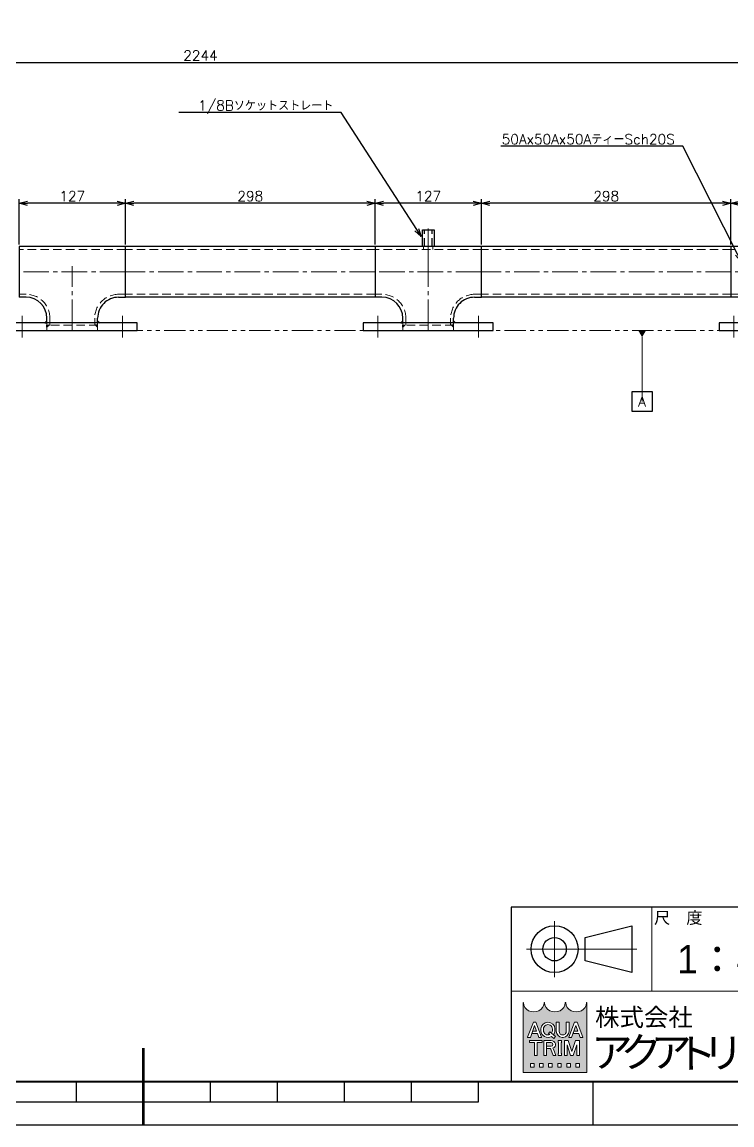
# Model space of a CAD drawing. Header units: millimetres. Extents: x -10 to 7117, y -19 to 2370.
# Drawn here: x 5361 to 6208, y 24 to 1341 of the extents above; entities that cross this region are included whole.
import ezdxf
from ezdxf import colors
from ezdxf.entities.mleader import LeaderData, LeaderLine
from ezdxf.enums import TextEntityAlignment as Align
from ezdxf.math import Vec2, Vec3

# ---------------------------------------------------------------- set-up
doc = ezdxf.new("R2010")
doc.units = ezdxf.units.MM
doc.header["$LTSCALE"] = 1.6
doc.header["$PDMODE"] = 99
doc.header["$PDSIZE"] = 1
for name, pattern in [('CENTER2', [28.575000000000003, 19.05, -3.175, 3.175, -3.175]), ('HIDDEN', [9.524999999999999, 6.35, -3.175]), ('PHANTOM2', [31.750000000000004, 15.875, -3.175, 3.175, -3.175, 3.175, -3.175])]:
    doc.linetypes.add(name, pattern=pattern)
for name, color, linetype, lineweight in [('04_HIDDEN', 2, 'HIDDEN', 13), ('05_CENTER', 4, 'CENTER2', 13), ('06_PHANTOM', 2, 'PHANTOM2', 13), ('08_DIM', 3, 'Continuous', 13), ('99_図枠', 7, 'Continuous', 40)]:
    doc.layers.add(name, color=color, linetype=linetype, lineweight=lineweight)
doc.layers.add('10_DRAFT', color=8, linetype='Continuous', lineweight=0, plot=False)
doc.styles.add('KSS_TXT', font='txt.shx', dxfattribs={"bigfont": 'extfont2.shx'})
doc.styles.add('MS_G', font='MS Gothic.ttf')
doc.styles.get("Standard").update_dxf_attribs({"font": 'txt.shx', "bigfont": 'extfont2.shx'})
doc.styles.add('表題用', font='MS PGothic.ttf')
doc.dimstyles.new('KSS_DIM', dxfattribs={"dimscale": 4, "dimtxt": 3, "dimasz": 2.5, "dimexe": 1.25, "dimexo": 0.625, "dimtad": 1, "dimdsep": 46, "dimtxsty": 'KSS_TXT', "dimblk": 'OPEN30', "dimcen": 0, "dimazin": 2, "dimtfac": 0.75, "dimtmove": 0, "dimatfit": 3, "dimldrblk": 'OPEN30', "dimfxl": 1.25, "dimtolj": 1, "dimarcsym": 0})

# ---------------------------------------------------------------- blocks, each defined once
blk = doc.blocks.new('A$C26503DA7')
at = {"color": 0}
for p, q in [((-93.75000000030195, 60), (-93.75000000030195, 55.25000000465297)), ((-33.25000000030195, 60), (-33.25000000030195, 55.25000000465297)), ((-127, 30.25000000465297), (-127, -30.24999999534703)), ((-118.750000000302, 30.25000000465297), (-127, 30.25000000465297)), ((-8.250000000301952, 30.25000000465297), (-6.039044819772243e-10, 30.25000000465297)), ((0, -30.24999999534703), (0, 30.25000000465297)), ((-127, -30.24999999534703), (0, -30.24999999534703))]:
    blk.add_line(p, q, dxfattribs=at)
for centre, start, end in [((-118.750000000302, 55.25000000465297), 270, 0), ((-8.250000000301952, 55.25000000465297), 180, 270)]:
    blk.add_arc(centre, 25, start, end, dxfattribs=at)
at = {"layer": '04_HIDDEN'}
for p, q in [((-93.75000000030195, 63.5), (-33.25000000030195, 63.5)), ((-90.25000000030195, 63.5), (-90.25000000030195, 55.25000000465297)), ((-36.75000000030195, 63.5), (-36.75000000030195, 55.25000000465297)), ((-118.750000000302, 26.75000000465297), (-127, 26.75000000465297)), ((-8.250000000301952, 26.75000000465297), (-6.039044819772243e-10, 26.75000000465297)), ((-127, -26.74999999534703), (0, -26.74999999534703))]:
    blk.add_line(p, q, dxfattribs=at)
for centre, start, end in [((-118.750000000302, 55.25000000465297), 270, 0), ((-8.250000000301952, 55.25000000465297), 180, 270)]:
    blk.add_arc(centre, 28.5, start, end, dxfattribs=at)
at = {"layer": '05_CENTER'}
for p, q in [((-63.50000000030195, 63.5), (-63.50000000030195, -6.783963427689741)), ((-127, 0), (0, 0))]:
    blk.add_line(p, q, dxfattribs=at)
at = {"layer": '10_DRAFT'}
for p, q in [((-93.75000000030195, 60), (-93.75000000030195, 63.5)), ((-33.25000000030195, 60), (-33.25000000030195, 63.5))]:
    blk.add_line(p, q, dxfattribs=at)
blk = doc.blocks.new('A$C321C7B51')
at = {"color": 0}
blk.add_lwpolyline([(10, 77.5), (1, 77.5), (1.000000000000114, -77.5), (10.00000000000011, -77.5)], close=True, dxfattribs=at)
at = {"layer": '04_HIDDEN'}
for p, q in [((10, 30.25), (1, 30.25)), ((10.00000000000011, -30.25), (1.000000000000114, -30.25))]:
    blk.add_line(p, q, dxfattribs=at)
at = {"layer": '05_CENTER'}
for p, q in [((-7.549176968354004, 60), (18.33725314716139, 60)), ((10, 0), (1, 0)), ((-7.549176968353891, -60), (18.3372531471615, -60))]:
    blk.add_line(p, q, dxfattribs=at)
blk = doc.blocks.new('_Open30')
at = {"color": 0, "linetype": 'ByBlock', "lineweight": -2}
for p, q in [((-1, 0.26794919), (0, 0)), ((0, 0), (-1, -0.26794919)), ((0, 0), (-1, 0))]:
    blk.add_line(p, q, dxfattribs=at)
blk = doc.blocks.new('*D283')
at = {"layer": '08_DIM', "color": 0, "lineweight": -2, "transparency": 16777216}
for p, q in [((6207.256915185784, 1075.380638257154), (6207.256915185784, 1129.521128497614)), ((6324.256915183456, 1124.521128497614), (6217.256915185784, 1124.521128497614)), ((6334.256915183456, 1075.380638252203), (6334.256915183456, 1129.521128497614))]:
    blk.add_line(p, q, dxfattribs=at)
at = {"layer": 'Defpoints', "color": 0, "transparency": 16777216}
for p in [(6207.256915185784, 1124.521128497614), (6207.256915185784, 1072.880638257154), (6334.256915183456, 1072.880638252203)]:
    blk.add_point(p, dxfattribs=at)
at = {"layer": '08_DIM', "color": 0, "lineweight": -2, "transparency": 16777216, "xscale": 10, "yscale": 10, "zscale": 10, "rotation": 180}
blk.add_blockref('_Open30', (6207.256915185784, 1124.521128497614), dxfattribs=at)
at = {"layer": '08_DIM', "color": 0, "lineweight": -2, "transparency": 16777216, "xscale": 10, "yscale": 10, "zscale": 10}
blk.add_blockref('_Open30', (6334.256915183456, 1124.521128497614), dxfattribs=at)
at = {"layer": '08_DIM', "color": 0, "transparency": 16777216, "insert": (6270.75691518462, 1133.021128497614), "char_height": 12, "attachment_point": 5, "style": 'KSS_TXT'}
blk.add_mtext('\\A1;127', dxfattribs=at)
blk = doc.blocks.new('*D271')
at = {"layer": '08_DIM', "color": 0, "lineweight": -2, "transparency": 16777216}
for p, q in [((4451.756914736839, 1075.380638243431), (4451.756914736839, 1297.37748507761)), ((4461.756914736839, 1292.37748507761), (6685.756915186084, 1292.37748507761)), ((6695.756915186084, 994.3306382565579), (6695.756915186084, 1297.37748507761))]:
    blk.add_line(p, q, dxfattribs=at)
at = {"layer": 'Defpoints', "color": 0, "transparency": 16777216}
for p in [(6695.756915186084, 1292.37748507761), (4451.756914736839, 1072.880638243431), (6695.756915186084, 991.8306382565579)]:
    blk.add_point(p, dxfattribs=at)
at = {"layer": '08_DIM', "color": 0, "lineweight": -2, "transparency": 16777216, "xscale": 10, "yscale": 10, "zscale": 10, "rotation": 180}
blk.add_blockref('_Open30', (4451.756914736839, 1292.37748507761), dxfattribs=at)
at = {"layer": '08_DIM', "color": 0, "lineweight": -2, "transparency": 16777216, "xscale": 10, "yscale": 10, "zscale": 10}
blk.add_blockref('_Open30', (6695.756915186084, 1292.37748507761), dxfattribs=at)
at = {"layer": '08_DIM', "color": 0, "transparency": 16777216, "insert": (5573.756914961462, 1300.87748507761), "char_height": 12, "attachment_point": 5, "style": 'KSS_TXT'}
blk.add_mtext('\\A1;2244', dxfattribs=at)
blk = doc.blocks.new('*D295')
at = {"layer": '08_DIM', "color": 0, "lineweight": -2, "transparency": 16777216}
for p, q in [((5909.256915188109, 1075.380638252799), (5909.256915188109, 1129.521128497614)), ((6197.256915183456, 1124.521128497614), (5919.256915188109, 1124.521128497614)), ((6207.256915183456, 1075.380638252203), (6207.256915183456, 1129.521128497614))]:
    blk.add_line(p, q, dxfattribs=at)
at = {"layer": 'Defpoints', "color": 0, "transparency": 16777216}
for p in [(5909.256915188109, 1124.521128497614), (5909.256915188109, 1072.880638252799), (6207.256915183456, 1072.880638252203)]:
    blk.add_point(p, dxfattribs=at)
at = {"layer": '08_DIM', "color": 0, "lineweight": -2, "transparency": 16777216, "xscale": 10, "yscale": 10, "zscale": 10, "rotation": 180}
blk.add_blockref('_Open30', (5909.256915188109, 1124.521128497614), dxfattribs=at)
at = {"layer": '08_DIM', "color": 0, "lineweight": -2, "transparency": 16777216, "xscale": 10, "yscale": 10, "zscale": 10}
blk.add_blockref('_Open30', (6207.256915183456, 1124.521128497614), dxfattribs=at)
at = {"layer": '08_DIM', "color": 0, "transparency": 16777216, "insert": (6058.256915185782, 1133.021128497614), "char_height": 12, "attachment_point": 5, "style": 'KSS_TXT'}
blk.add_mtext('\\A1;298', dxfattribs=at)
blk = doc.blocks.new('*D296')
at = {"layer": '08_DIM', "color": 0, "lineweight": -2, "transparency": 16777216}
for p, q in [((5782.256915183456, 1075.380638252203), (5782.256915183456, 1129.521128497614)), ((5899.256915183456, 1124.521128497614), (5792.256915183456, 1124.521128497614)), ((5909.256915183456, 1075.380638252203), (5909.256915183456, 1129.521128497614))]:
    blk.add_line(p, q, dxfattribs=at)
at = {"layer": 'Defpoints', "color": 0, "transparency": 16777216}
for p in [(5782.256915183456, 1124.521128497614), (5782.256915183456, 1072.880638252203), (5909.256915183456, 1072.880638252203)]:
    blk.add_point(p, dxfattribs=at)
at = {"layer": '08_DIM', "color": 0, "lineweight": -2, "transparency": 16777216, "xscale": 10, "yscale": 10, "zscale": 10, "rotation": 180}
blk.add_blockref('_Open30', (5782.256915183456, 1124.521128497614), dxfattribs=at)
at = {"layer": '08_DIM', "color": 0, "lineweight": -2, "transparency": 16777216, "xscale": 10, "yscale": 10, "zscale": 10}
blk.add_blockref('_Open30', (5909.256915183456, 1124.521128497614), dxfattribs=at)
at = {"layer": '08_DIM', "color": 0, "transparency": 16777216, "insert": (5845.756915183456, 1133.021128497614), "char_height": 12, "attachment_point": 5, "style": 'KSS_TXT'}
blk.add_mtext('\\A1;127', dxfattribs=at)
blk = doc.blocks.new('*D297')
at = {"layer": '08_DIM', "color": 0, "lineweight": -2, "transparency": 16777216}
for p, q in [((5484.256915183456, 1075.380638252203), (5484.256915183456, 1129.521128497614)), ((5772.256915183456, 1124.521128497614), (5494.256915183456, 1124.521128497614)), ((5782.256915183456, 1075.380638252203), (5782.256915183456, 1129.521128497614))]:
    blk.add_line(p, q, dxfattribs=at)
at = {"layer": 'Defpoints', "color": 0, "transparency": 16777216}
for p in [(5484.256915183456, 1124.521128497614), (5484.256915183456, 1072.880638252203), (5782.256915183456, 1072.880638252203)]:
    blk.add_point(p, dxfattribs=at)
at = {"layer": '08_DIM', "color": 0, "lineweight": -2, "transparency": 16777216, "xscale": 10, "yscale": 10, "zscale": 10, "rotation": 180}
blk.add_blockref('_Open30', (5484.256915183456, 1124.521128497614), dxfattribs=at)
at = {"layer": '08_DIM', "color": 0, "lineweight": -2, "transparency": 16777216, "xscale": 10, "yscale": 10, "zscale": 10}
blk.add_blockref('_Open30', (5782.256915183456, 1124.521128497614), dxfattribs=at)
at = {"layer": '08_DIM', "color": 0, "transparency": 16777216, "insert": (5633.256915183456, 1133.021128497614), "char_height": 12, "attachment_point": 5, "style": 'KSS_TXT'}
blk.add_mtext('\\A1;298', dxfattribs=at)
blk = doc.blocks.new('*D298')
at = {"layer": '08_DIM', "color": 0, "lineweight": -2, "transparency": 16777216}
for p, q in [((5357.256915185784, 1075.380638257154), (5357.256915185784, 1129.521128497614)), ((5474.256915183456, 1124.521128497614), (5367.256915185784, 1124.521128497614)), ((5484.256915183456, 1075.380638252203), (5484.256915183456, 1129.521128497614))]:
    blk.add_line(p, q, dxfattribs=at)
at = {"layer": 'Defpoints', "color": 0, "transparency": 16777216}
for p in [(5357.256915185784, 1124.521128497614), (5357.256915185784, 1072.880638257154), (5484.256915183456, 1072.880638252203)]:
    blk.add_point(p, dxfattribs=at)
at = {"layer": '08_DIM', "color": 0, "lineweight": -2, "transparency": 16777216, "xscale": 10, "yscale": 10, "zscale": 10, "rotation": 180}
blk.add_blockref('_Open30', (5357.256915185784, 1124.521128497614), dxfattribs=at)
at = {"layer": '08_DIM', "color": 0, "lineweight": -2, "transparency": 16777216, "xscale": 10, "yscale": 10, "zscale": 10}
blk.add_blockref('_Open30', (5484.256915183456, 1124.521128497614), dxfattribs=at)
at = {"layer": '08_DIM', "color": 0, "transparency": 16777216, "insert": (5420.75691518462, 1133.021128497614), "char_height": 12, "attachment_point": 5, "style": 'KSS_TXT'}
blk.add_mtext('\\A1;127', dxfattribs=at)
blk = doc.blocks.new('AM_DATUM')
at = {"transparency": 16777216}
blk.add_lwpolyline([(3, -3), (-3, -3), (-3, 3), (3, 3)], close=True, dxfattribs=at)
blk.add_attdef('DATUM', text='', height=3, dxfattribs=at).set_placement((0, 0), align=Align.MIDDLE)
blk = doc.blocks.new('_DatumFilled')
at = {"color": 0, "linetype": 'ByBlock'}
blk.add_solid([(0, 0.57735027), (-1, 0), (0, -0.57735027)], dxfattribs=at)
blk = doc.blocks.new('A$C73CF5400')
at = {"color": 0}
blk.add_lwpolyline([(-7, 1.818989403545856e-12), (7, -1.818989403545856e-12), (7, -20), (-7, -20.00000000000182)], close=True, dxfattribs=at)
at = {"layer": '04_HIDDEN'}
for p, q in [((-5.499999999126885, 3.695281333262756), (-5.499999999126885, 0.1868285310920328)), ((-4.863999999128282, 7.457856554538012e-10), (-4.863999999128282, -19.99999999999818)), ((-4.282999999126332, 7.439666660502553e-10), (-4.282999999126332, -19.99999999999818)), ((4.283000000872562, 7.47604644857347e-10), (4.283000000872562, -20.00000000000182)), ((4.864000000874512, 7.457856554538012e-10), (4.864000000870874, -20.00000000000182)), ((5.499999999126885, 3.695281333262756), (5.499999999126885, 0.1868285310902138))]:
    blk.add_line(p, q, dxfattribs=at)
at = {"layer": '05_CENTER'}
blk.add_line((0, -21.57213988699004), (0, 4.359052248843), dxfattribs=at)

msp = doc.modelspace()

# ---------------------------------------------------------------- hatches: boundary and pattern name
at = {"layer": '99_図枠', "lineweight": 5}
h = msp.add_hatch(color=256, dxfattribs=at)
h.dxf.hatch_style = 1
edge = h.paths.add_edge_path()
edge.add_arc((6035.095111839559, 170.1623625213106), 0.3622812877924644, 90, 180)
edge.add_ellipse((6022.415266766822, 170.1623625213106), major_axis=(-12.31756378494379, 0), ratio=0.8823529411764706, start_angle=360, end_angle=540, ccw=False)
edge.add_arc((6009.735421694086, 170.1623625213106), 0.3622812877924644, 3.187317984128254, 180.000000000026)
edge.add_ellipse((5997.055576621349, 170.1623625213106), major_axis=(-12.31756378494379, 0), ratio=0.8823529411764706, start_angle=360, end_angle=540, ccw=False)
edge.add_arc((5984.375731548613, 170.1623625213106), 0.3622812877924644, 3.187317984128254, 180)
edge.add_ellipse((5971.695886475873, 170.1623625213106), major_axis=(-12.31756378494379, 0), ratio=0.8823529411764706, start_angle=360, end_angle=540, ccw=False)
edge.add_arc((5959.01604140314, 170.1623625213106), 0.3622812877924645, 3.187317984128254, 90)
edge.add_line((5959.01604140314, 170.5246438091053), (5959.01604140314, 86.83766632904519))
edge.add_line((5959.01604140314, 86.83766632904371), (6035.095111839557, 86.83766632904371))
edge.add_line((6035.095111839559, 86.83766632904371), (6035.095111839559, 170.5246438091012))
h.paths.add_polyline_path([(5971.28387890964, 147.0436642723525), (5974.287628921678, 147.0436642723525), (5981.118223534884, 129.0165473917968), (5981.118223534884, 128.9295998827274), (5977.866309665926, 128.9295998827274), (5976.165828567673, 133.7051031783085), (5969.478135521202, 133.7051031783085), (5970.458555505125, 136.4584409655308), (5975.185408583753, 136.4584409655308), (5972.785753915661, 143.1974507596024), (5967.705198165399, 128.9295998827274), (5964.453284296435, 128.9295998827274), (5964.453284296435, 129.0165473917968)], flags=16)
edge = h.paths.add_edge_path(flags=16)
edge.add_ellipse((5988.678091402862, 139.073475940917), major_axis=(-8.332469619226682, 0), ratio=0.9565217391304344, start_angle=180, end_angle=360, ccw=False)
edge.add_line((5997.010561022087, 139.073475940917), (5997.010561022087, 136.8997882141617))
edge.add_ellipse((5988.678091402862, 136.8997882141612), major_axis=(-8.332469619226682, 0), ratio=0.9565217391304344, start_angle=142.105255317713, end_angle=180, ccw=False)
edge.add_line((5995.253580022387, 132.0043963578137), (5992.918987364186, 133.9281267600143))
edge.add_ellipse((5988.678091402862, 137.1129475793059), major_axis=(5.313166780997236, 0), ratio=0.9950358206786512, start_angle=-37.0427632869818, end_angle=0)
edge.add_line((5993.991251513968, 137.1127423424205), (5993.991251513968, 138.8603165757722))
edge.add_ellipse((5988.678091402862, 138.8603165757722), major_axis=(5.313160111105776, 0), ratio=0.994718262525732, start_angle=360, end_angle=540)
edge.add_line((5983.364931291753, 138.8603165757722), (5983.364931291753, 137.1127612596987))
edge.add_ellipse((5988.678091402862, 137.1129475793059), major_axis=(5.313166780997236, 0), ratio=0.9950358206786512, start_angle=-180, end_angle=-65.75794872216291)
edge.add_line((5990.859637083433, 132.2923507757132), (5989.380361167013, 133.7320404564595))
edge.add_line((5989.38036116701, 133.7320404564562), (5990.985070833844, 135.4360186348611))
edge.add_line((5990.98507083384, 135.436018634864), (5997.694747193033, 129.9071704412573))
edge.add_line((5997.694747193034, 129.9071704412545), (5995.598035436197, 127.6807545643483))
edge.add_line((5995.598035436195, 127.6807545643514), (5993.079265819042, 130.1321205236904))
edge.add_ellipse((5988.678091402862, 136.8997882141612), major_axis=(-8.332469619226682, 0), ratio=0.9565217391304344, start_angle=0, end_angle=121.88362473889401, ccw=False)
edge.add_line((5980.345621783634, 136.8997882141612), (5980.345621783634, 139.0734759409165))
h.paths.add_polyline_path([(5981.657015644747, 125.3067870048035), (5981.657015644747, 122.7708179902547), (5976.222796327866, 122.7708179902547, 0.4142135623730951), (5975.860515040069, 122.4085367024618), (5975.860515040069, 107.1927226151784), (5972.59998344994, 107.1927226151784), (5972.59998344994, 122.4085367024618, 0.4142135623730951), (5972.237702162145, 122.7708179902547), (5966.80348284526, 122.7708179902547), (5966.80348284526, 125.3067870048035)], flags=16)
edge = h.paths.add_edge_path(flags=16)
edge.add_line((5983.721960123314, 125.3067870048035), (5992.054429742541, 125.3067870048035))
edge.add_ellipse((5992.054429742539, 120.541730419387), major_axis=(-5.847984615581191, 1.1e-15), ratio=0.8148203011203053, start_angle=111.3869747349855, end_angle=270, ccw=False)
edge.add_arc((5992.951233295982, 114.0840345525176), 2.368667060958109, 22.272952259934925, 58.5531130129101, ccw=False)
edge.add_line((5995.143171137113, 114.9818052060036), (5998.264695645911, 107.3376351302962))
edge.add_line((5998.264695645912, 107.3376351302959), (5998.264695645912, 107.1927226151786))
edge.add_line((5998.264695645912, 107.1927226151784), (5994.750567154326, 107.1927226151784))
edge.add_line((5994.750567154328, 107.1927226151784), (5991.99290544541, 114.8687186551491))
edge.add_arc((5990.648621708699, 114.3275486828043), 1.449125151169871, 21.92829786654815, 90)
edge.add_line((5990.648621708699, 115.7766738339706), (5987.091176099781, 115.7766738339706))
edge.add_line((5987.091176099782, 115.7766738339706), (5987.091176099782, 118.312642848519))
edge.add_line((5987.091176099782, 118.3126428485193), (5992.48916728789, 118.3126428485193))
edge.add_arc((5992.411440467176, 120.541730419387), 2.230442300812675, 271.9970571044072, 448.0029428955928)
edge.add_line((5992.489167287895, 122.7708179902547), (5986.982491713447, 122.7708179902547))
edge.add_line((5986.982491713445, 122.7708179902547), (5986.982491713445, 107.1927226151792))
edge.add_line((5986.982491713445, 107.1927226151784), (5983.721960123314, 107.1927226151784))
edge.add_line((5983.721960123314, 107.1927226151784), (5983.721960123314, 125.3067870048023))
h.paths.add_polyline_path([(5998.685243976755, 147.0436642723525), (6001.94577556689, 147.0436642723525), (6001.94577556689, 136.8997882141612, 0.175030561155744), (6003.384129385589, 132.748105110988, 0.2571496110314638), (6009.20217265521, 132.748105110988, 0.1750305611562702), (6010.64052647391, 136.8997882141739), (6010.64052647391, 147.0436642723525), (6013.901058064041, 147.0436642723525), (6013.901058064041, 136.2444127838808, -0.3793912406243967), (6006.83657295209, 128.9295998827274), (6005.749729088708, 128.9295998827274, -0.3793912406243716), (5998.685243976755, 136.2444127838808)], flags=16)
h.paths.add_polyline_path([(6001.012048243467, 125.3067870048035), (6004.997142409187, 125.3067870048035), (6004.997142409187, 122.7708179902547, 0.4142135623730951), (6004.634861121393, 122.4085367024618), (6004.634861121393, 110.0909729175182, 0.4142135623730951), (6004.997142409187, 109.7286916297271), (6004.997142409187, 107.1927226151784), (6001.012048243467, 107.1927226151784), (6001.012048243467, 109.7286916297271, 0.4142135623730951), (6001.374329531262, 110.0909729175182), (6001.374329531262, 122.4085367024618, 0.4142135623730951), (6001.012048243467, 122.7708179902547)], flags=16)
h.paths.add_polyline_path([(6008.261204226988, 125.3067870048035), (6012.992449077947, 125.3067870048035), (6017.318236421799, 112.1508280744911), (6021.644023765655, 125.3067870048035), (6026.378271004241, 125.3067870048035), (6026.378271004241, 107.1927226151784), (6023.11773941411, 107.1927226151784), (6023.11773941411, 119.8725676879167), (6018.94850221687, 107.1927226151784), (6015.687970626734, 107.1927226151784), (6011.518733429491, 119.8725676879167), (6011.521735817123, 107.1927226151784), (6008.261204226988, 107.1927226151784)], flags=16)
h.paths.add_polyline_path([(6020.548086896606, 147.0436642723525), (6023.551836908642, 147.0436642723525), (6030.38243152185, 129.0165473917968), (6030.38243152185, 128.9295998827274), (6027.130517652888, 128.9295998827274), (6025.430036554637, 133.7051031783085), (6018.742343508167, 133.7051031783085), (6019.722763492087, 136.4584409655308), (6024.449616570711, 136.4584409655308), (6022.049961902621, 143.1974507596024), (6016.969406152357, 128.9295998827274), (6013.717492283393, 128.9295998827274), (6013.717492283393, 129.0165473917968)], flags=16)
h.paths.add_polyline_path([(5967.710792310159, 97.70610496281734), (5972.058167763667, 97.70610496281734), (5972.058167763667, 93.35872950930934), (5967.710792310159, 93.35872950930934)], flags=16)
h.paths.add_polyline_path([(5978.579230943933, 97.70610496281734), (5982.926606397443, 97.70610496281734), (5982.926606397443, 93.35872950930934), (5978.579230943933, 93.35872950930934)], flags=16)
h.paths.add_polyline_path([(5989.447669577707, 97.70610496281734), (5993.795045031215, 97.70610496281734), (5993.795045031215, 93.35872950930934), (5989.447669577707, 93.35872950930934)], flags=16)
h.paths.add_polyline_path([(6000.316108211482, 97.70610496281734), (6004.663483664994, 97.70610496281734), (6004.663483664994, 93.35872950930934), (6000.316108211482, 93.35872950930934)], flags=16)
h.paths.add_polyline_path([(6011.184546845256, 97.70610496281734), (6015.531922298762, 97.70610496281734), (6015.531922298762, 93.35872950930934), (6011.184546845256, 93.35872950930934)], flags=16)
h.paths.add_polyline_path([(6022.052985479027, 97.70610496281734), (6026.400360932535, 97.70610496281734), (6026.400360932535, 93.35872950930934), (6022.052985479027, 93.35872950930934)], flags=16)

# ---------------------------------------------------------------- linework, layer by layer
at = {"color": 0}
for p, q in [((5782.256915185784, 1072.880638257154), (5484.256915188109, 1072.880638252799)), ((6207.256915185784, 1072.880638257154), (5909.256915188109, 1072.880638252799)), ((5782.256915181131, 1012.380638256557), (5484.256915183456, 1012.380638252203)), ((6207.256915181131, 1012.380638256557), (5909.256915183456, 1012.380638252203))]:
    msp.add_line(p, q, dxfattribs=at)
at = {"color": 3}
for points in [[(5390.506915183758, 981.6306382568555), (5390.506915183758, 984.1306382568555), (5390.506915183758, 984.1306382568555), (5388.006915183758, 981.6306382568555)], [(5390.506915183758, 979.1306382568519), (5393.006915183758, 979.1306382568519), (5393.006915183758, 979.1306382568519), (5390.506915183758, 976.6306382568519)], [(5451.006915183758, 979.1306382568519), (5448.506915183758, 979.1306382568519), (5448.506915183758, 979.1306382568519), (5451.006915183758, 976.6306382568519)], [(5451.006915183758, 981.6306382568555), (5451.006915183758, 984.1306382568555), (5451.006915183758, 984.1306382568555), (5453.506915183758, 981.6306382568555)], [(5815.506915183758, 981.6306382568555), (5815.506915183758, 984.1306382568555), (5815.506915183758, 984.1306382568555), (5813.006915183758, 981.6306382568555)], [(5815.506915183758, 979.1306382568519), (5818.006915183758, 979.1306382568519), (5818.006915183758, 979.1306382568519), (5815.506915183758, 976.6306382568519)], [(5876.006915183758, 979.1306382568519), (5873.506915183758, 979.1306382568519), (5873.506915183758, 979.1306382568519), (5876.006915183758, 976.6306382568519)], [(5876.006915183758, 981.6306382568555), (5876.006915183758, 984.1306382568555), (5876.006915183758, 984.1306382568555), (5878.506915183758, 981.6306382568555)]]:
    msp.add_lwpolyline(points, close=True, dxfattribs=at)
at = {"layer": '04_HIDDEN'}
for p, q in [((5782.256915181131, 1069.380638256557), (5484.256915183456, 1069.380638252203)), ((6207.256915181131, 1069.380638256557), (5909.256915183456, 1069.380638252203)), ((5782.2569151814, 1015.880638256557), (5484.256915183725, 1015.880638252203)), ((6207.2569151814, 1015.880638256557), (5909.256915183725, 1015.880638252203))]:
    msp.add_line(p, q, dxfattribs=at)
at = {"layer": '05_CENTER'}
for p, q in [((5845.756915183758, 1042.630638256855), (5845.756915183766, 1072.880638252203)), ((5782.256915183456, 1042.630638256855), (5484.256915185781, 1042.630638252501)), ((6207.256915183456, 1042.630638256855), (5909.256915185781, 1042.630638252501))]:
    msp.add_line(p, q, dxfattribs=at)
at = {"layer": '06_PHANTOM'}
msp.add_line((5073.256915183758, 972.6306382568555), (6618.256915183758, 972.6306382568555), dxfattribs=at)
at = {"layer": '99_図枠', "lineweight": 13}
for p, q in [((6112.840684235633, 184.2246313620271), (6112.840684235633, 284.2346598776694)), ((5996.629031100458, 200.6262760385962), (5996.629031100458, 267.8330152011058)), ((5963.025661519203, 234.2296456198455), (6094.638859045785, 234.2296456198455)), ((6403.657724731329, 184.2246313620271), (5944.823836329359, 184.2246313620271))]:
    msp.add_line(p, q, dxfattribs=at)
at = {"layer": '99_図枠', "lineweight": 5}
for p, q in [((5959.01604140314, 86.83766632904371), (5959.01604140314, 170.5246438091053)), ((6035.095111839559, 170.5246438091053), (6035.095111839559, 86.83766632904371)), ((5964.453284296435, 129.0165473917968), (5971.28387890964, 147.0436642723525)), ((5971.28387890964, 147.0436642723525), (5974.287628921678, 147.0436642723525)), ((5981.118223534884, 129.0165473917968), (5974.287628921678, 147.0436642723525)), ((5998.685243976755, 136.2444127838808), (5998.685243976755, 147.0436642723525)), ((6001.94577556689, 147.0436642723525), (5998.685243976755, 147.0436642723525)), ((6001.94577556689, 136.8997882141612), (6001.94577556689, 147.0436642723525)), ((6010.64052647391, 136.8997882141612), (6010.64052647391, 147.0436642723525)), ((6010.64052647391, 147.0436642723525), (6013.901058064041, 147.0436642723525)), ((6013.717492283393, 129.0165473917968), (6020.548086896606, 147.0436642723525)), ((6013.901058064041, 136.2444127838808), (6013.901058064041, 147.0436642723525)), ((6020.548086896606, 147.0436642723525), (6023.551836908642, 147.0436642723525)), ((6030.38243152185, 129.0165473917968), (6023.551836908642, 147.0436642723525)), ((5967.705198165399, 128.9295998827274), (5972.785753915661, 143.1974507596024)), ((5969.478135521202, 133.7051031783085), (5970.458555505125, 136.4584409655308)), ((5969.478135521202, 133.7051031783085), (5976.165828567673, 133.7051031783085)), ((5970.458555505125, 136.4584409655308), (5975.185408583753, 136.4584409655308)), ((5975.185408583753, 136.4584409655308), (5972.785753915661, 143.1974507596024)), ((5977.866309665926, 128.9295998827274), (5976.165828567673, 133.7051031783085)), ((5980.345621783634, 139.073475940917), (5980.345621783634, 136.8997882141612)), ((5983.364931291753, 138.8603165757722), (5983.364931291753, 137.1213663943672)), ((5989.38036116701, 133.7320404564562), (5990.98507083384, 135.436018634864)), ((5989.38036116701, 133.7320404564562), (5990.859637083433, 132.2923507757132)), ((5990.98507083384, 135.436018634864), (5997.694747193034, 129.9071704412545)), ((5992.918987364186, 133.9281267600145), (5995.253580022387, 132.0043963578137)), ((5993.991251513968, 138.8603165757722), (5993.991251513968, 137.1213663943672)), ((5997.010561022087, 139.073475940917), (5997.010561022087, 136.8997882141612)), ((6016.969406152357, 128.9295998827274), (6022.049961902621, 143.1974507596024)), ((6018.742343508167, 133.7051031783085), (6019.722763492087, 136.4584409655308)), ((6018.742343508167, 133.7051031783085), (6025.430036554637, 133.7051031783085)), ((6019.722763492087, 136.4584409655308), (6024.449616570711, 136.4584409655308)), ((6024.449616570711, 136.4584409655308), (6022.049961902621, 143.1974507596024)), ((6027.130517652888, 128.9295998827274), (6025.430036554637, 133.7051031783085)), ((5964.453284296435, 128.9295998827274), (5964.453284296435, 129.0165473917968)), ((5964.453284296435, 129.0165473917968), (5964.453284296435, 129.0165473917968)), ((5964.453284296435, 128.9295998827274), (5964.453284296435, 129.0165473917968)), ((5964.453284296435, 128.9295998827274), (5967.705198165399, 128.9295998827274)), ((5966.80348284526, 125.3067870048035), (5981.657015644747, 125.3067870048035)), ((5966.80348284526, 125.3067870048035), (5966.80348284526, 122.7708179902547)), ((5966.80348284526, 122.7708179902547), (5972.237702162145, 122.7708179902547)), ((5972.59998344994, 107.1927226151784), (5972.59998344994, 122.4085367024618)), ((5975.860515040069, 107.1927226151784), (5975.860515040069, 122.4085367024618)), ((5976.222796327866, 122.7708179902547), (5981.657015644747, 122.7708179902547)), ((5981.118223534884, 128.9295998827274), (5977.866309665926, 128.9295998827274)), ((5981.118223534884, 128.9295998827274), (5981.118223534884, 129.0165473917968)), ((5981.657015644747, 125.3067870048035), (5981.657015644747, 122.7708179902547)), ((5983.721960123314, 125.3067870048035), (5983.721960123314, 107.1927226151784)), ((5983.721960123314, 125.3067870048035), (5992.054429742539, 125.3067870048035)), ((5986.982491713445, 107.1927226151784), (5986.982491713445, 122.7708179902547)), ((5986.982491713445, 122.7708179902547), (5992.489167287895, 122.7708179902547)), ((5993.079265819046, 130.1321205236909), (5995.598035436195, 127.6807545643514)), ((5995.598035436195, 127.6807545643514), (5997.694747193034, 129.9071704412545)), ((6001.012048243467, 125.3067870048035), (6004.997142409187, 125.3067870048035)), ((6001.012048243467, 125.3067870048035), (6001.012048243467, 122.7708179902547)), ((6001.374329531262, 110.0909729175182), (6001.374329531262, 122.4085367024618)), ((6004.634861121393, 110.0909729175182), (6004.634861121393, 122.4085367024618)), ((6004.997142409187, 125.3067870048035), (6004.997142409187, 122.7708179902547)), ((6006.836572952086, 128.9295998827274), (6005.74972908871, 128.9295998827274)), ((6008.261204226988, 125.3067870048035), (6008.261204226988, 107.1927226151784)), ((6008.261204226988, 125.3067870048035), (6012.992449077947, 125.3067870048035)), ((6011.521735817123, 107.1927226151784), (6011.518733429491, 119.8725676879167)), ((6015.687970626734, 107.1927226151784), (6011.518733429491, 119.8725676879167)), ((6017.318236421799, 112.1508280744911), (6012.992449077947, 125.3067870048035)), ((6013.717492283393, 128.9295998827274), (6013.717492283393, 129.0165473917968)), ((6013.717492283393, 129.0165473917968), (6013.717492283393, 129.0165473917968)), ((6013.717492283393, 128.9295998827274), (6013.717492283393, 129.0165473917968)), ((6013.717492283393, 128.9295998827274), (6016.969406152357, 128.9295998827274)), ((6017.318236421799, 112.1508280744911), (6021.644023765655, 125.3067870048035)), ((6018.94850221687, 107.1927226151784), (6023.11773941411, 119.8725676879167)), ((6026.378271004241, 125.3067870048035), (6021.644023765655, 125.3067870048035)), ((6023.11773941411, 119.8725676879167), (6023.11773941411, 107.1927226151784)), ((6026.378271004241, 107.1927226151784), (6026.378271004241, 125.3067870048035)), ((6030.38243152185, 128.9295998827274), (6027.130517652888, 128.9295998827274)), ((6030.38243152185, 128.9295998827274), (6030.38243152185, 129.0165473917968)), ((5972.59998344994, 107.1927226151784), (5975.860515040069, 107.1927226151784)), ((5983.721960123314, 107.1927226151784), (5986.982491713445, 107.1927226151784)), ((5987.091176099782, 115.7766738339706), (5987.091176099782, 118.3126428485193)), ((5987.091176099782, 118.3126428485193), (5992.489167287895, 118.3126428485193)), ((5987.091176099782, 115.7766738339706), (5990.648621708699, 115.7766738339706)), ((5991.99290544541, 114.8687186551506), (5994.750567154328, 107.1927226151784)), ((5994.750567154328, 107.1927226151784), (5998.264695645912, 107.1927226151784)), ((5995.143171137113, 114.9818052060073), (5998.264695645912, 107.3376351302959)), ((5998.264695645912, 107.3376351302959), (5998.264695645912, 107.1927226151784)), ((6001.012048243467, 107.1927226151784), (6001.012048243467, 109.7286916297271)), ((6001.012048243467, 107.1927226151784), (6004.997142409187, 107.1927226151784)), ((6004.997142409187, 107.1927226151784), (6004.997142409187, 109.7286916297271)), ((6008.261204226988, 107.1927226151784), (6011.521735817123, 107.1927226151784)), ((6015.687970626734, 107.1927226151784), (6018.94850221687, 107.1927226151784)), ((6023.11773941411, 107.1927226151784), (6026.378271004241, 107.1927226151784)), ((5967.710792310159, 97.70610496281734), (5972.058167763667, 97.70610496281734)), ((5967.710792310159, 97.70610496281734), (5967.710792310159, 93.35872950930934)), ((5972.058167763667, 93.35872950930934), (5967.710792310159, 93.35872950930934)), ((5972.058167763667, 97.70610496281734), (5972.058167763667, 93.35872950930934)), ((5978.579230943933, 97.70610496281734), (5982.926606397443, 97.70610496281734)), ((5978.579230943933, 97.70610496281734), (5978.579230943933, 93.35872950930934)), ((5982.926606397443, 93.35872950930934), (5978.579230943933, 93.35872950930934)), ((5982.926606397443, 97.70610496281734), (5982.926606397443, 93.35872950930934)), ((5989.447669577707, 97.70610496281734), (5993.795045031215, 97.70610496281734)), ((5989.447669577707, 97.70610496281734), (5989.447669577707, 93.35872950930934)), ((5993.795045031215, 93.35872950930934), (5989.447669577707, 93.35872950930934)), ((5993.795045031215, 97.70610496281734), (5993.795045031215, 93.35872950930934)), ((6000.316108211482, 97.70610496281734), (6004.663483664994, 97.70610496281734)), ((6000.316108211482, 97.70610496281734), (6000.316108211482, 93.35872950930934)), ((6004.663483664994, 93.35872950930934), (6000.316108211482, 93.35872950930934)), ((6004.663483664994, 97.70610496281734), (6004.663483664994, 93.35872950930934)), ((6011.184546845256, 97.70610496281734), (6015.531922298762, 97.70610496281734)), ((6011.184546845256, 97.70610496281734), (6011.184546845256, 93.35872950930934)), ((6015.531922298762, 93.35872950930934), (6011.184546845256, 93.35872950930934)), ((6015.531922298762, 97.70610496281734), (6015.531922298762, 93.35872950930934)), ((6026.400360932535, 97.70610496281734), (6022.052985479027, 97.70610496281734)), ((6022.052985479027, 97.70610496281734), (6022.052985479027, 93.35872950930934)), ((6022.052985479027, 93.35872950930934), (6026.400360932535, 93.35872950930934)), ((6026.400360932535, 97.70610496281734), (6026.400360932535, 93.35872950930934)), ((6035.095111839559, 86.83766632904371), (5959.01604140314, 86.83766632904371))]:
    msp.add_line(p, q, dxfattribs=at)
at = {"layer": '99_図枠', "lineweight": 53}
msp.add_line((5505.659799111485, 24.44109389106779), (5505.659799111485, 116.2178119713953), dxfattribs=at)
at = {"layer": '99_図枠', "lineweight": 25}
for p, q in [((5425.651776298973, 52.21139372138714), (5425.651776298973, 76.21380056514136)), ((5585.667821923997, 52.21139372138714), (5585.667821923997, 76.21380056514136)), ((5665.675844736505, 52.21139372138714), (5665.675844736505, 76.21380056514136)), ((5745.68386754902, 52.21139372138714), (5745.68386754902, 76.21380056514136)), ((5825.691890361528, 52.21139372138714), (5825.691890361528, 76.21380056514136)), ((5905.699913174043, 52.21139372138714), (5905.699913174043, 76.21380056514136)), ((6042.753656251874, 24.44109389106779), (6042.753656251874, 76.21380056514136)), ((5105.61968504893, 52.21139372138714), (5905.699913174043, 52.21139372138714))]:
    msp.add_line(p, q, dxfattribs=at)
at = {"layer": '99_図枠'}
msp.add_lwpolyline([(4050.233856129099, 76.21380056514136), (7064.936155704516, 76.21380056514136), (7064.936155704516, 2251.015879061655), (4050.233856129099, 2251.015879061655)], close=True, dxfattribs=at)
at = {"layer": '99_図枠', "lineweight": 25}
msp.add_lwpolyline([(5944.823836329359, 76.21380056514136), (7064.936155704516, 76.21380056514136), (7064.936155704516, 284.2346598776694), (5944.823836329359, 284.2346598776694)], close=True, dxfattribs=at)
msp.add_lwpolyline([(6033.032681480154, 248.2310496120372), (6089.038297448913, 262.2324536042288), (6089.038297448913, 206.2268376354732), (6033.032681480154, 220.2282416276594), (6033.032681480154, 248.2310496120372)], dxfattribs=at)
for radius in [28.00280798437885, 14.00140399218942]:
    msp.add_circle((5996.629031100458, 234.2296456198455), radius, dxfattribs=at)
at = {"layer": '99_図枠', "lineweight": 5}
for centre, radius, start, end in [((5959.01604140314, 170.1623625213106), 0.3622812877924644, 0, 90), ((5984.375731548613, 170.1623625213106), 0.3622812877924644, 0, 180), ((5984.375731548613, 170.1623625213106), 0.3622812877924644, 0, 90), ((6009.735421694086, 170.1623625213106), 0.3622812877924644, 0, 180), ((6035.095111839559, 170.1623625213106), 0.3622812877924644, 90, 180), ((6006.343791246207, 136.5721004990246), 7.665554482035017, 182.4500309922609, 265.5552572885243), ((6008.413224905928, 136.8154400869789), 6.467999347527214, 179.2527938813867, 218.9645718468416), ((6006.293151020398, 138.0303606136731), 6.030309284559458, 241.1577278083486, 298.8422721916514), ((6006.242510794591, 136.5721004990246), 7.665554482035017, 274.4447427114757, 357.5499690077391), ((6004.173077134868, 136.8154400869789), 6.467999347526486, 321.0354281531584, 0.7472061186135613), ((5972.237702162145, 122.4085367024618), 0.3622812877924644, 0, 90), ((5976.222796327866, 122.4085367024618), 0.3622812877924644, 90, 180), ((5992.411440467176, 120.541730419387), 2.230442300812675, 271.9970571043541, 88.00294289554164), ((6001.012048243467, 122.4085367024618), 0.3622812877924644, 0, 90), ((6004.997142409187, 122.4085367024618), 0.3622812877924644, 90, 180), ((5990.648621708699, 114.3275486828043), 1.449125151169857, 21.92829786657697, 90), ((5992.951233295982, 114.0840345525176), 2.368667060958149, 22.27295226000978, 58.55311301289279), ((6001.012048243467, 110.0909729175182), 0.3622812877924644, 270, 0), ((6004.997142409187, 110.0909729175182), 0.3622812877924644, 180, 270)]:
    msp.add_arc(centre, radius, start, end, dxfattribs=at)
for centre, major_axis, ratio, start_param, end_param in [((5971.695886475873, 170.1623625213106), (-12.31756378494379, 0), 0.8823529411764706, 6.283185307179585, 9.424777960769381), ((5997.055576621349, 170.1623625213106), (-12.31756378494379, 0), 0.8823529411764706, 6.283185307179585, 9.424777960769381), ((6022.415266766822, 170.1623625213106), (-12.31756378494379, 0), 0.8823529411764706, 6.283185307179585, 9.424777960769381), ((5988.678091402862, 139.073475940917), (-8.332469619226682, 0), 0.9565217391304344, 3.141592653589793, 6.283185307179585), ((5988.678091402862, 138.8603165757722), (5.313160111105776, 0), 0.994718262525732, 6.283185307179585, 9.424777960769381), ((5992.054429742539, 120.541730419387), (-5.847984615581191, 1.1e-15), 0.8148203011203053, 1.944069452961234, 4.712388980384689)]:
    msp.add_ellipse(centre, major_axis=major_axis, ratio=ratio, start_param=start_param, end_param=end_param, dxfattribs=at)
at = {"layer": '99_図枠', "lineweight": 5, "extrusion": (0, 0, -1)}
for centre, major_axis, ratio, start_param, end_param in [((5988.678091402862, 136.8997882141612), (-8.332469619226682, 0), 0.9565217391304344, 4.155914751220672, 6.283185307179585), ((5988.678091402862, 137.1129475793059), (5.313166780997236, 0), 0.9950358206786508, 7.430878021738926, 9.424777960769381), ((5988.678091402862, 137.1129475793059), (5.313166780997236, 0), 0.9950358206786508, 6.283185307179585, 6.929703490574294), ((5988.678091402862, 136.8997882141612), (-8.332469619226682, 0), 0.9565217391304344, 3.141592653589793, 3.802980717498314)]:
    msp.add_ellipse(centre, major_axis=major_axis, ratio=ratio, start_param=start_param, end_param=end_param, dxfattribs=at)
at = {"layer": 'Defpoints'}
msp.add_lwpolyline([(3894.378227677305, 24.44109389106779), (7116.941370532644, 24.44109389106779), (7116.941370532644, 2303.021093889785), (3894.378227677305, 2303.021093889785)], close=True, dxfattribs=at)

# ---------------------------------------------------------------- block references
for name, p, rotation in [('A$C73CF5400', (5845.756915183456, 1072.880638252203), 180), ('A$C26503DA7', (5357.256915183456, 1042.630638256855), 180), ('A$C26503DA7', (5782.256915183456, 1042.630638256855), 180), ('A$C26503DA7', (6207.256915183456, 1042.630638256855), 180), ('A$C321C7B51', (5420.756915183758, 982.6306382568555), 270), ('A$C321C7B51', (5845.756915183758, 982.6306382568555), 270), ('A$C321C7B51', (6270.756915183758, 982.6306382568555), 270)]:
    msp.add_blockref(name, p, dxfattribs=dict(rotation=rotation))

# ---------------------------------------------------------------- texts
at = {"style": '表題用'}
msp.add_attdef('1：4', text='', height=33.94279755696, dxfattribs=at).set_placement((6190.848506477831, 222.2284421979712), align=Align.MIDDLE)
at = {"layer": '99_図枠', "style": '表題用'}
msp.add_text('尺\u3000度', height=14.14283231539999, dxfattribs=at).set_placement((6115.378013976575, 271.7085121561795), align=Align.MIDDLE_LEFT)
at = {"layer": '99_図枠', "lineweight": 5, "style": 'MS_G'}
for s, height, p in [('株式会社', 21.38614449778419, (6103.318144390751, 153.0082534910289)), ('ク', 36.11882181847997, (6099.97141715987, 111.3605393175076)), ('ア', 36.11882181847997, (6065.159607063584, 111.3605393175076)), ('ア', 36.11882181847997, (6135.761572866924, 111.3605393175076)), ('ト', 36.11882181847997, (6165.568216550162, 109.8403868840705)), ('リ', 36.11882181847997, (6197.877443439927, 110.6004631007891))]:
    msp.add_text(s, height=height, dxfattribs=at).set_placement(p, align=Align.MIDDLE_CENTER)

# ---------------------------------------------------------------- dimensions: what is measured, and where the dimension line sits
at = {"layer": '08_DIM'}
for base, p1, p2, picture, middle in [((6695.756915186084, 1292.37748507761), (4451.756914736839, 1072.880638243431), (6695.756915186084, 991.8306382565579), '*D271', (5573.756914961462, 1300.87748507761)), ((5357.256915185784, 1124.521128497614), (5484.256915183456, 1072.880638252203), (5357.256915185784, 1072.880638257154), '*D298', (5420.75691518462, 1133.021128497614)), ((5484.256915183456, 1124.521128497614), (5782.256915183456, 1072.880638252203), (5484.256915183456, 1072.880638252203), '*D297', (5633.256915183456, 1133.021128497614)), ((5782.256915183456, 1124.521128497614), (5909.256915183456, 1072.880638252203), (5782.256915183456, 1072.880638252203), '*D296', (5845.756915183456, 1133.021128497614)), ((5909.256915188109, 1124.521128497614), (6207.256915183456, 1072.880638252203), (5909.256915188109, 1072.880638252799), '*D295', (6058.256915185782, 1133.021128497614)), ((6207.256915185784, 1124.521128497614), (6334.256915183456, 1072.880638252203), (6207.256915185784, 1072.880638257154), '*D283', (6270.75691518462, 1133.021128497614))]:
    dim = msp.add_linear_dim(base=base, p1=p1, p2=p2, dimstyle='KSS_DIM', dxfattribs=at)
    dim.commit()
    dim.dimension.update_dxf_attribs({"geometry": picture, "text_midpoint": middle})

# ---------------------------------------------------------------- leaders
ml = msp.add_multileader_mtext('Standard', dxfattribs=at)
ml.set_content('1/8Bソケットストレート', color=256)
ml.set_leader_properties()
ml.set_arrow_properties(name='OPEN30')
ml.build(insert=Vec2(0, 0))
ml.multileader.update_dxf_attribs({"text_left_attachment_type": 6, "text_right_attachment_type": 6, "dogleg_length": 0.36, "arrow_head_size": 10, "scale": 4})
ctx = ml.context
ctx.base_point, ctx.scale, ctx.char_height, ctx.arrow_head_size, ctx.landing_gap_size, ctx.plane_origin = Vec3(5554.085899178802, 1232.808628923206), 4, 12, 10, 8, Vec3(5782.452297102385, 1077.826794613467)
ctx.left_attachment, ctx.right_attachment, ctx.text_align_type = 6, 6, 2
notes = []
notes.append((ctx, [(0, (1, 1, 0), (5741.925899178801, 1232.808628923206), (-1, 0), 1.44, [(0, [(5837.393310122623, 1084.701973243472)], 0, [])])]))
ctx.mtext.insert, ctx.mtext.alignment, ctx.mtext.flow_direction = Vec3(5732.485899178801, 1247.208628923207), 3, 5
ml = msp.add_multileader_mtext('Standard', dxfattribs=at)
ml.set_content('50Ax50Ax50AティーSch20S', color=256)
ml.set_leader_properties()
ml.set_arrow_properties(name='OPEN30')
ml.build(insert=Vec2(0, 0))
ml.multileader.update_dxf_attribs({"text_left_attachment_type": 6, "text_right_attachment_type": 6, "dogleg_length": 0.36, "arrow_head_size": 10, "scale": 4})
ctx = ml.context
ctx.base_point, ctx.scale, ctx.char_height, ctx.arrow_head_size, ctx.landing_gap_size, ctx.plane_origin = Vec3(5896.995629721818, 1192.581047295837), 4, 12, 10, 8, Vec3(6219.502836190151, 1055.04558895757)
ctx.left_attachment, ctx.right_attachment, ctx.text_align_type = 6, 6, 2
notes.append((ctx, [(0, (1, 1, 0), (6149.635629721817, 1192.581047295837), (-1, 0), 1.44, [(0, [(6219.502836190151, 1055.04558895757)], 0, [])])]))
ctx.mtext.insert, ctx.mtext.alignment, ctx.mtext.flow_direction = Vec3(6140.195629721817, 1206.981047295837), 3, 5
ml = msp.add_multileader_block('Standard', dxfattribs=at)
ml.set_content('AM_DATUM', color=256, scale=4)
ml.set_attribute('DATUM', 'A', width=0)
ml.set_leader_properties(color=256, linetype='ByLayer', lineweight=-1)
ml.set_arrow_properties(name='DATUMFILLED')
ml.build(insert=Vec2(0, 0))
ml.multileader.update_dxf_attribs({"has_dogleg": 0, "text_right_attachment_type": 6, "dogleg_length": 0, "arrow_head_size": 8, "scale": 4, "block_connection_type": 1})
ctx = ml.context
ctx.base_point, ctx.scale, ctx.char_height, ctx.arrow_head_size, ctx.landing_gap_size, ctx.plane_origin = Vec3(6101.123945990927, 887.9695316796287), 4, 16, 8, 8, Vec3(6101.123945990927, 972.6306382568555)
ctx.right_attachment, ctx.attachment_type = 6, 1
notes.append((ctx, [(0, (1, 1, 0), (6101.123945990927, 887.9695316796287), (-1, 0), 0, [(0, [(6101.123945990927, 972.6306382568555)], 0, [])])]))
ctx.block.insert = Vec3(6101.123945990927, 887.9695316796287)
for ctx, leaders in notes:
    for number, flags, end, landing, length, lines in leaders:
        leader = LeaderData()
        leader.index, (leader.has_last_leader_line, leader.has_dogleg_vector, leader.attachment_direction) = number, flags
        leader.last_leader_point, leader.dogleg_vector, leader.dogleg_length = Vec3(end), Vec3(landing), length
        for number, points, colour, breaks in lines:
            line = LeaderLine()
            line.index, line.vertices, line.color, line.breaks = number, Vec3.list(points), colors.encode_raw_color(colour), breaks
            leader.lines.append(line)
        ctx.leaders.append(leader)

doc.saveas('drawing.dxf')
